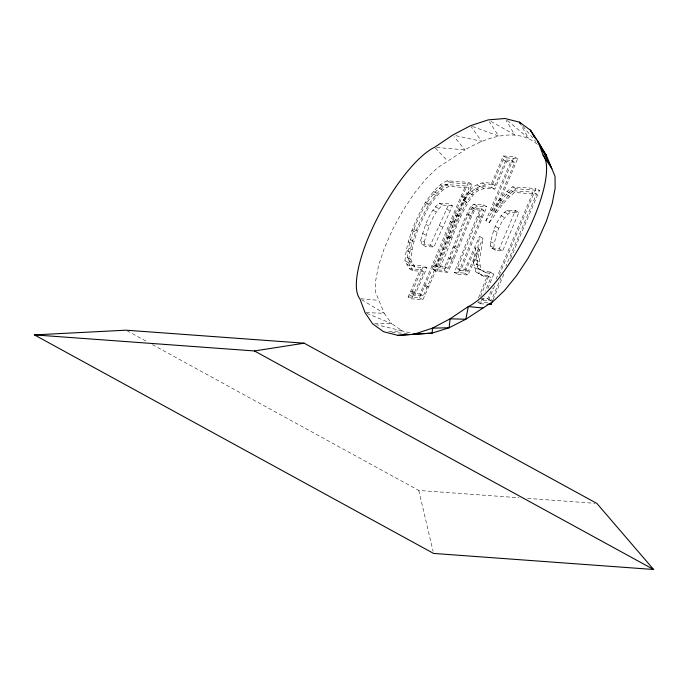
<?xml version="1.0" encoding="UTF-8"?>
<svg xmlns="http://www.w3.org/2000/svg" width="688" height="688" viewBox="0 0 688 688"><rect width="100%" height="100%" fill="white"/><g stroke="black" fill="none" stroke-linecap="round" stroke-linejoin="round"><path stroke-width="0.52" stroke-dasharray="3.44 2.58" d="M490.234 245.908C491.765 233.989 496.598 217.408 507.099 210.296L515.407 210.459L518.89 212.368L502.696 250.802L495.558 250.277L492.075 248.377L490.234 245.908L493.717 247.818L495.558 250.277M493.717 247.818C495.248 235.898 500.081 219.309 510.582 212.196L518.89 212.368M473.559 262.876L475.915 247.663L479.398 249.563L477.042 264.785L479.373 273.841L475.89 271.941L473.559 262.876L477.042 264.785M475.872 259.995L479.527 236.431L483.01 238.34L479.355 261.904L481.523 270.272L478.04 268.363L475.872 259.995L479.355 261.904M423.903 271.476L412.843 270.668L409.36 268.759L404.983 260.743C406.651 239.622 415.277 220.444 425.494 202.186C431.479 193.99 437.499 185.081 447.08 180.789L468.528 182.354L472.011 184.264C454.957 222.448 440.406 261.758 422.862 299.684L411.587 298.859L408.104 296.949L420.42 269.567L423.903 271.476L411.587 298.859M426.921 267.856L414.898 266.978L411.415 265.078L407.348 257.63C408.87 238.057 416.842 220.298 426.311 203.39C431.591 196.114 437 188.297 445.48 184.513L465.561 185.984L469.044 187.884C453.194 223.626 439.176 260.184 423.318 295.874L414.795 295.255L411.312 293.346L423.438 265.955L426.921 267.856L414.795 295.255M412.843 270.668L408.466 262.653C410.134 241.522 418.76 222.353 428.977 204.087C434.962 195.899 440.982 186.981 450.563 182.698L472.011 184.264M414.898 266.978L410.831 259.531C412.353 239.966 420.325 222.207 429.802 205.299C435.074 198.024 440.483 190.206 448.963 186.422L469.044 187.884M420.738 240.215C424.573 227.083 428.538 212.48 439.168 203.166L449.015 203.88L452.498 205.789L433.87 247.044L425.485 246.433L422.002 244.524L420.738 240.215L424.221 242.116L425.485 246.433M424.221 242.116C428.056 228.992 432.021 214.389 442.651 205.067L452.498 205.789M517.668 158.67L514.185 156.761L491.576 210.545L495.059 212.454L517.668 158.67L506.798 157.87L495.033 185.39C482.443 182.311 469.844 189.733 464.082 200.896C453.151 221.828 445.987 244.446 436.304 265.955L444.654 266.557C454.14 246.94 460.573 225.905 470.687 206.529L473.929 204.164L483.329 204.852L486.812 206.761L460.736 270.642L457.253 268.741L483.329 204.852M495.033 185.39C486.855 180.161 475.847 183.025 469.921 190.43C452.308 213.882 446.091 243.526 433.354 269.576L444.19 270.367C454.45 250.527 460.702 228.898 470.893 208.997L472.398 207.888L480.456 208.481L483.939 210.39L457.795 274.271L454.312 272.362L480.456 208.481M436.304 265.955L439.787 267.856L448.137 268.466C457.623 248.841 464.056 227.814 474.17 208.438L477.412 206.073L486.812 206.761M433.354 269.576L436.837 271.485L447.673 272.276C457.933 252.436 464.185 230.807 474.376 210.898L475.881 209.797L483.939 210.39M411.312 293.346L419.835 293.974C435.693 258.275 449.711 221.717 465.561 185.984M408.104 296.949L419.379 297.775C436.923 259.858 451.466 220.538 468.528 182.354M436.837 271.485L459.128 216.995L466.679 201.713L473.413 192.339L480.19 186.663L476.698 184.754M439.787 267.856C451.483 243.965 457.202 216.806 473.077 195.125C478.418 188.263 486.872 187.454 494.835 189.209L506.6 161.697L514.71 162.291L489.34 222.628L485.857 220.719L511.227 160.381L514.71 162.291M478.461 297.947L487.405 275.63L490.888 277.539L485.444 291.119M480.594 296.27L490.277 272.095L493.76 274.005L487.947 288.504M477.782 302.307L480.396 303.735L482.34 298.884M481.557 299.16L483.303 300.106L484.851 296.244M492.075 248.377L499.213 248.893L515.407 210.459M480.809 298.274L487.732 298.781L492.35 287.919M496.125 279.036L533.037 192.176L536.528 194.085L505.904 266.136M494.646 285.89L487.543 302.608L477.971 301.903M499.247 275.071L536.021 188.555L539.504 190.464L510.247 259.281M483.303 300.106L491.215 300.69L500.864 277.986M493.115 299.598L504.399 273.05M422.002 244.524L430.387 245.134L449.015 203.88M491.55 183.481L503.315 155.97L514.185 156.761M483.836 188.409L480.353 186.5L491.352 187.308L503.117 159.788L511.227 160.381M457.253 268.741L464.787 269.283L479.527 236.431M454.312 272.362L464.503 273.102L475.915 247.663M460.736 270.642L468.27 271.192L483.01 238.34M457.795 274.271L467.986 275.011L479.398 249.563M491.576 210.545L499.488 199.666L507.039 191.462L512.586 186.844L536.021 188.555M485.857 220.719L499.402 202.1L506.368 194.523L511.115 190.576L533.037 192.176M495.059 212.454L502.971 201.575L510.522 193.371L516.069 188.753L539.504 190.464M489.34 222.628L502.885 204.009L509.851 196.433L514.598 192.485L536.528 194.085M388.737 331.487L402.274 330.911L410.168 332.854M374.676 323.747L391.61 323.566L402.274 330.911L376.663 324.753M366.111 312.662L384.196 313.272L391.61 323.566L367.014 313.436M411.415 265.078L423.438 265.955M409.36 268.759L420.42 269.567M480.396 303.735L486.777 304.199M152.418 344.611L418.786 490.449L519.044 497.768M527.576 498.387L594.767 503.298M391.936 332.381L407.692 333.637M436.708 147.464L464.942 149.889C486.081 137.566 516.361 126.429 537.534 144.428M360.865 298.747L378.899 300.389M490.277 272.095L482.314 270.754L485.797 272.663L493.76 274.005M487.405 275.63L480.362 274.443L483.845 276.352L490.888 277.539M455.912 135.708L481.66 141.358L471.065 126.592M472.458 126.454L498.594 136.026L489.383 121.673M503.315 155.97L506.798 157.87M503.117 159.788L506.6 161.697M512.586 186.844L516.069 188.753M511.115 190.576L514.598 192.485M507.039 191.462L510.522 193.371M506.368 194.523L509.851 196.433M491.352 187.308L494.835 189.209M482.047 182.784L485.53 184.694M499.488 199.666L502.971 201.575M475.451 188.297L478.934 190.206M499.402 202.1L502.885 204.009M513.902 210.786L517.385 212.695M507.099 210.296L510.582 212.196M469.921 190.43L473.413 192.339M447.08 180.789L450.563 182.698M504.45 212.205L507.933 214.114M469.594 193.216L473.077 195.125M445.48 184.513L448.963 186.422M500.864 215.576L504.347 217.485M462.826 195.848L466.309 197.757M440.243 184.797L443.726 186.706M461.158 196.39L464.641 198.299M473.929 204.164L477.412 206.073M463.196 199.812L466.679 201.713M464.082 200.896L467.565 202.805M439.271 188.151L442.754 190.06M470.687 206.529L474.17 208.438M472.398 207.888L475.881 209.797M470.893 208.997L474.376 210.898M479.097 215.817L482.58 217.726M433.552 191.436L437.035 193.345M477.317 216.617L480.8 218.517M495.463 226.498L498.946 228.407M433.311 194.059L436.794 195.968M468.304 214.226L471.787 216.127M466.774 214.45L470.257 216.359M493.855 230.514L497.338 232.424M439.168 203.166L442.651 205.067M457.245 214.733L460.728 216.643M446.374 208.92L449.857 210.829M455.645 215.086L459.128 216.995M435.392 206.735L438.875 208.636M425.494 202.186L428.977 204.087M426.311 203.39L429.802 205.299M432.795 210.072L436.278 211.981M490.286 241.514L493.769 243.423M451.982 220.96L455.465 222.86M450.305 221.519L453.788 223.419M499.213 248.893L502.696 250.802M439.331 225.415L442.814 227.324M448.602 236.345L452.085 238.254M425.76 224.314L429.243 226.223M446.856 237.068L450.339 238.977M454.742 246.089L458.225 247.99M452.953 246.906L456.436 248.815M422.587 233.352L426.07 235.262M413.557 229.207L417.04 231.116M476.543 264.106L480.026 266.015M411.725 230.041L415.208 231.951M474.299 267.391L477.782 269.3M430.387 245.134L433.87 247.044M450.528 257.536L454.011 259.445M448.86 258.034L452.343 259.944M464.787 269.283L468.27 271.192M410.512 239.656L413.995 241.565M408.337 241.677L411.82 243.578M464.503 273.102L467.986 275.011M444.654 266.557L448.137 268.466M409.016 248.162L412.499 250.062M444.19 270.367L447.673 272.276M433.595 264.863L437.078 266.772M406.789 250.475L410.272 252.384M431.849 265.602L435.332 267.503M487.732 298.781L491.215 300.69M407.348 257.63L410.831 259.531M409.068 260.778L412.551 262.687M404.983 260.743L408.466 262.653M406.892 264.252L410.375 266.161M425.528 285.331L429.011 287.24M423.92 285.709L427.403 287.618M419.835 293.974L423.318 295.874M412.379 291.187L415.862 293.097M410.874 291.359L414.357 293.269M419.379 297.775L422.862 299.684M409.222 294.696L412.705 296.605M126.996 330.704L146.768 341.523M478.04 268.363L485.797 272.663M475.89 271.941L483.845 276.352M490.965 121.423L514.693 134.814L506.119 120.323M361.613 299.736L384.196 313.272L375.743 292.692L375.639 280.816L378.589 265.568L384.403 247.981L392.676 229.25L402.841 210.666L414.219 193.483L426.018 178.871L437.448 167.838L464.942 149.889L454.166 136.68M507.469 120.546L528.504 138.211L520.902 124.829M435.349 148.058L447.725 161.13M522.794 126.188L535.763 141.522M418.786 490.449L433.087 551.363"/><path stroke-width="1.03" d="M487.835 304.277L491.026 304.509L492.703 300.579M34.4 334.884L254.431 350.957L304.182 343.192L596.9 503.453L653.6 569.492L433.569 553.427L34.4 334.884L126.059 330.188L304.182 343.192M397.87 335.357L432.184 333.095L449.118 327.763L465.845 319.232L493.33 301.284L504.76 290.25L516.568 275.639L527.937 258.456L538.111 239.871L546.384 221.14L552.189 203.553L555.147 188.306L555.035 176.429L546.59 155.849L537.87 141.246L530.353 130.092L519.38 122.154L505.044 118.508L488.231 119.875L470.446 125.723L452.816 135.029L434.618 147.284A88.159 26.72 -61.3 0 0 375.708 221.398A88.159 26.72 -61.3 0 0 359.807 298.652L365.044 312.619L372.561 323.764L383.534 331.711L397.87 335.357L432.184 333.095L432.468 328.142L450.098 318.828L468.296 306.573A88.159 26.72 -61.3 0 0 527.206 232.467A88.159 26.72 -61.3 0 0 543.107 155.213L537.87 141.246L551.879 168.732L543.107 155.213M412.938 334.058L416.094 334.308L414.692 333.99L432.468 328.142L449.118 327.763L450.098 318.828L465.845 319.232L468.296 306.573L483.053 307.992M489.288 303.554L491.026 304.509M254.431 350.957L653.6 569.492M520.747 123.771L519.38 122.154L520.395 123.935M541.645 148.986L546.59 155.849L537.07 140.756M535.952 138.976L530.353 130.092L531.91 132.827M532.942 134.642L534.499 137.376"/></g></svg>
